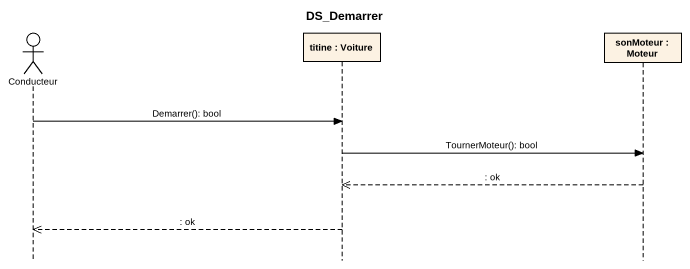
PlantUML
@startuml
title DS_Demarrer
hide footbox
actor Conducteur
participant "titine : Voiture" as titine
participant "sonMoteur : Moteur" as sonMoteur

Conducteur -> titine : Demarrer(): bool
titine -> sonMoteur : TournerMoteur(): bool
sonMoteur -->> titine : : ok
titine -->> Conducteur : : ok
@enduml
